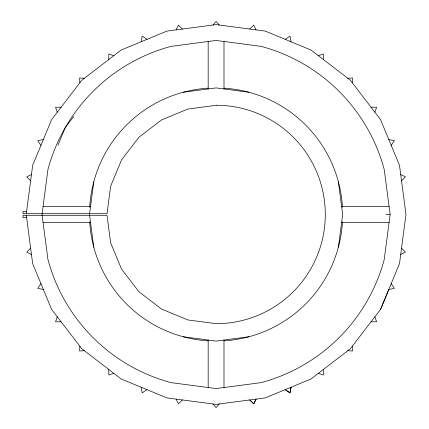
<?xml version="1.0" encoding="UTF-8"?>
<svg xmlns="http://www.w3.org/2000/svg" width="429" height="429" viewBox="0 0 429 429"><rect width="100%" height="100%" fill="white"/><g stroke="black" fill="none" stroke-linecap="round" stroke-linejoin="round"><path stroke-width="0.64" d="M108.752 59.561L108.832 53.984L113.782 55.7M323.412 369.439L323.337 375.016L318.382 373.3M79.869 346.235L79.574 351.008L84.347 350.713M352.295 82.765L352.59 77.992L347.817 78.287M26.303 213.706L32.668 165.353L51.636 119.557L81.816 80.228L121.139 50.054L166.935 31.086L216.082 24.614L265.229 31.086L311.025 50.054L350.354 80.228L380.528 119.557L399.496 165.353L405.968 214.5L399.496 263.647L380.528 309.443L350.354 348.772L311.025 378.946L265.229 397.914L216.082 404.386L166.935 397.914L121.139 378.946L81.816 348.772L51.636 309.443L32.668 263.647L26.303 215.294M89.597 213.706L93.806 181.735M338.358 247.265L342.674 214.5L338.358 181.735M390.143 214.5L384.212 259.55A174.061 174.061 0 0 1 261.132 382.63L216.082 388.561L171.032 382.63A174.061 174.061 0 0 1 47.951 259.55L42.021 214.5L47.951 169.45A174.061 174.061 0 0 1 171.032 46.37L216.082 40.439L261.132 46.37A174.061 174.061 0 0 1 384.212 169.45L390.143 214.5L385.977 214.5M141.114 41.779L142.203 36.143L146.959 39.361M57.282 316.8L55.566 321.755L61.143 321.83M374.882 112.2L376.598 107.245L371.021 107.17M57.947 145.313L65.342 127.467L73.772 116.479M380.528 309.443L388.803 289.468L394.455 288.385L391.243 283.628M253.754 403.898L256.033 399.126L253.754 403.898L249.742 399.951L253.743 403.839M176.131 29.874L178.421 25.161L182.422 29.049M40.943 283.623L37.725 288.379L43.361 289.468M391.221 145.377L394.439 140.621L388.803 139.532M212.918 25.032L216.082 21.45L219.246 25.032M219.246 403.968L216.082 407.55L212.918 403.968M30.631 248.16L26.743 252.161L31.456 254.451M401.533 180.84L405.421 176.839L400.707 174.549M249.742 29.049L253.743 25.161L256.033 29.874M182.422 399.951L178.421 403.839L176.131 399.126M285.205 39.361L289.961 36.143L291.05 41.779M146.959 389.639L142.203 392.857L141.114 387.221M31.456 174.549L26.743 176.839L30.631 180.84M400.707 254.451L405.421 252.161L401.533 248.16M318.382 55.7L323.337 53.984L323.412 59.561M113.782 373.3L108.832 375.016L108.752 369.439M43.361 139.532L37.725 140.621L40.943 145.377M183.317 92.224L216.082 87.907L248.847 92.224M248.847 336.776L216.082 341.093L183.317 336.776M216.291 105.303L187.827 109.052L161.497 119.954L138.889 137.307L121.536 159.915L110.634 186.245L107.014 213.706L23.032 213.706L23.032 211.336L26.614 211.336M61.143 107.17L55.566 107.245L57.282 112.2M371.021 321.83L376.598 321.755L374.882 316.8M43.061 206.59L90.535 206.59M341.629 206.59L389.103 206.59M26.614 217.664L23.032 217.664L23.032 215.294L107.014 215.294L110.634 242.755L121.536 269.085L138.889 291.693L161.497 309.046L187.827 319.948L216.291 323.697A109.223 109.223 0 0 0 325.289 214.462A109.223 109.223 0 0 0 216.291 105.239M43.061 222.41L90.535 222.41M341.629 222.41L389.103 222.41M84.347 78.287L79.574 77.992L79.869 82.765M347.817 350.713L352.59 351.008L352.295 346.235M89.597 215.294L93.806 247.265M223.992 41.479L223.992 88.953M223.992 340.047L223.992 387.521M208.172 41.479L208.172 88.953M208.172 340.047L208.172 387.521M342.465 221.75A126.593 126.593 0 0 1 223.997 340.841M208.172 340.841A126.593 126.593 0 0 1 89.699 221.75M89.5 215.814A126.593 126.593 0 0 1 89.5 213.186M89.699 207.25A126.593 126.593 0 0 1 208.172 88.16M223.997 88.16A126.593 126.593 0 0 1 342.465 207.25M291.05 387.221L289.977 392.905L285.205 389.639L289.961 392.857L291.05 387.221"/></g></svg>
